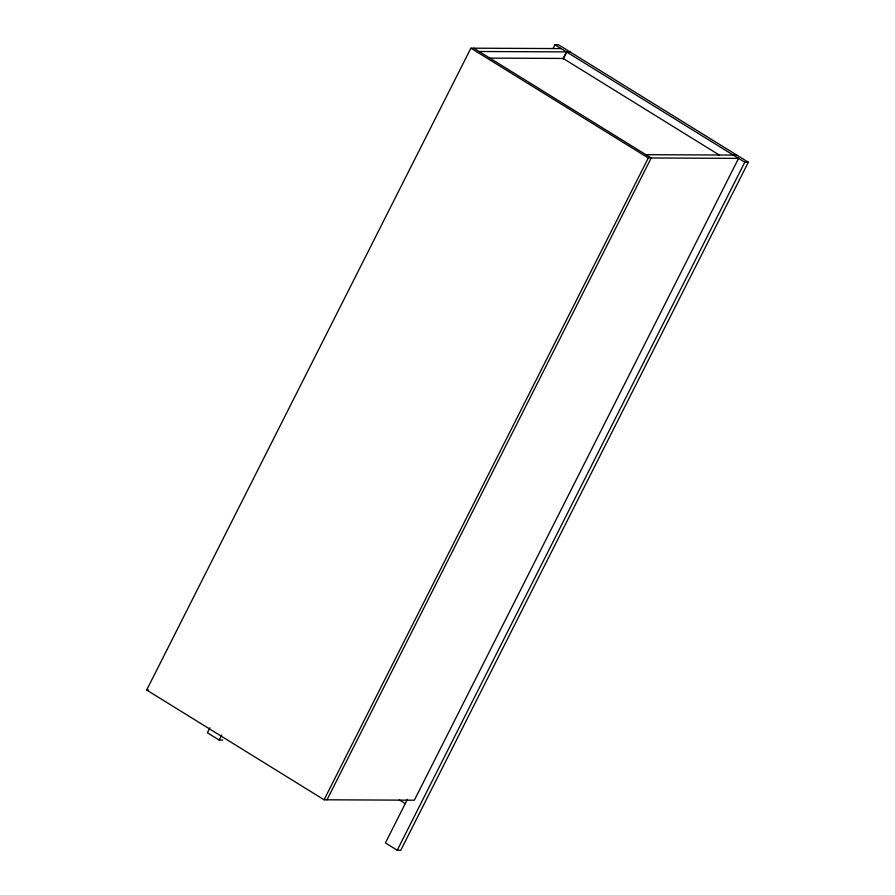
<?xml version="1.0" encoding="UTF-8"?>
<svg xmlns="http://www.w3.org/2000/svg" width="895" height="895" viewBox="0 0 895 895"><rect width="100%" height="100%" fill="white"/><g stroke="black" fill="none" stroke-linecap="round" stroke-linejoin="round"><path stroke-width="1.34" d="M470.882 48.185L648.304 157.967L738.576 158.37L414.363 800.197L324.091 799.783L146.668 690.011L470.882 48.185L561.154 48.587M209.911 727.78L207.394 732.77L219.219 740.087L222.765 740.109M553.054 48.487L554.934 44.75L558.48 44.761L748.332 162.23L400.781 850.25L397.235 850.239L385.409 842.911L407.449 799.291M563.324 58.119L566.468 51.888L479.105 51.496M219.219 740.087L221.736 735.108M563.156 59.215L566.77 52.067L570.316 52.089M324.091 799.783L648.304 157.967M326.999 799.806L651.202 157.979L473.779 48.196M397.235 850.239L744.785 162.208L748.332 162.23M489.666 58.108L563.156 58.444L719.3 155.048M732.96 154.891L736.507 154.913M645.888 154.678L733.251 155.081M146.668 690.011L148.604 690.023M554.934 44.75L744.785 162.208M399.338 799.929L405.267 803.598"/></g></svg>
